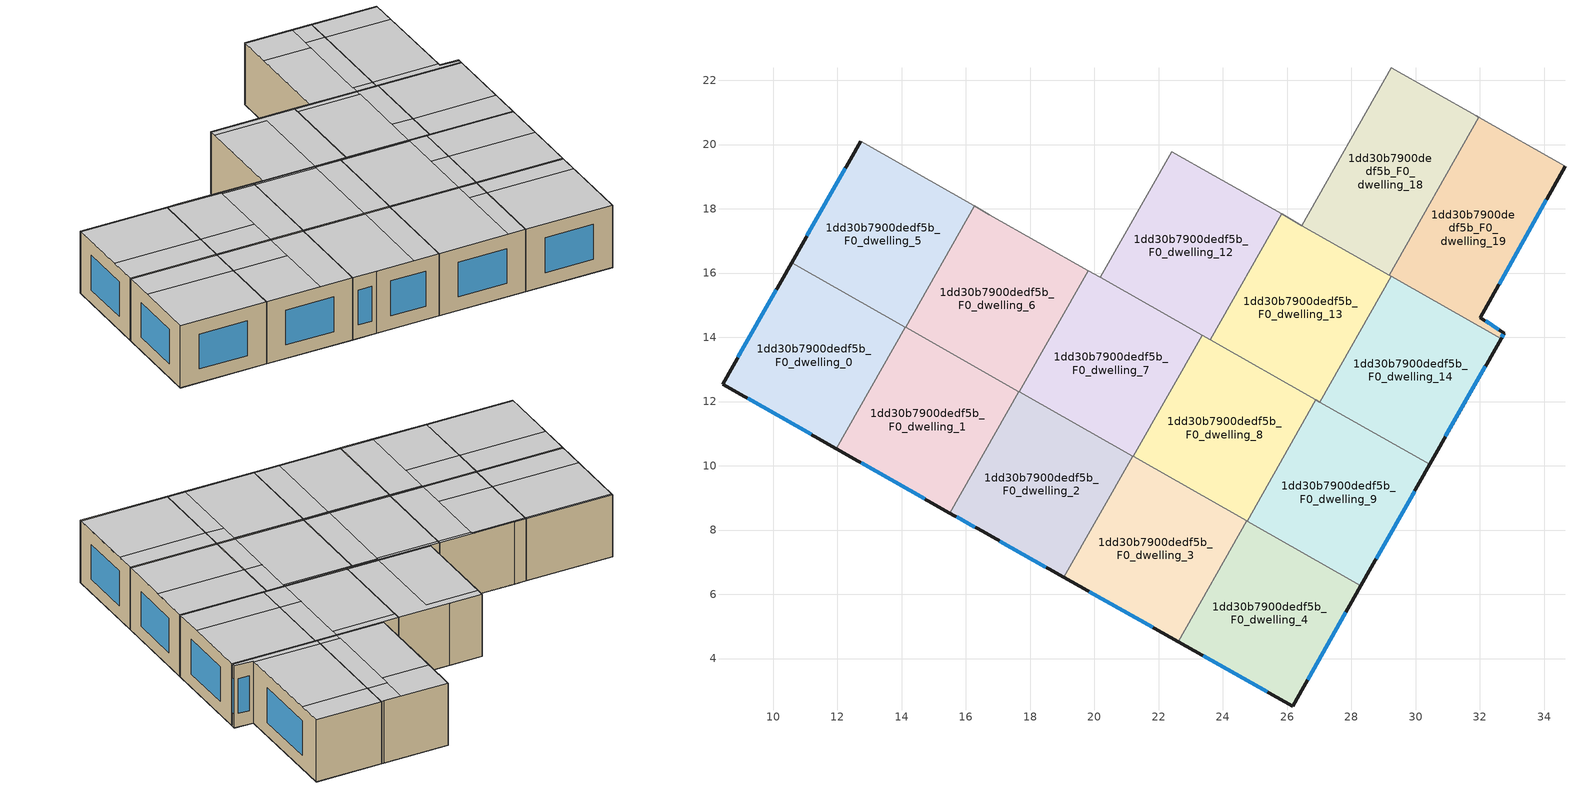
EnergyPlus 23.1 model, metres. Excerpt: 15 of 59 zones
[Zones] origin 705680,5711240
1dd30b7900dedf5b_F0_dwelling_0
 floor ground (EU_floor_Construction): 11.97,10.54 14.11,14.32 10.58,16.32 8.43,12.54 z0
 wall outside (EU_wall_Construction): 11.97,10.54 8.43,12.54 10.58,16.32 z0:3
 wall to 1dd30b7900dedf5b_F0_dwelling_1 (EU_wall_Construction): 14.11,14.32 11.97,10.54 z0:3
 wall to 1dd30b7900dedf5b_F0_dwelling_5 (EU_wall_Construction): 10.58,16.32 14.11,14.32 z0:3
 window (EU_Window_Construction): 11.18,10.98 9.21,12.1 / 8.9,13.38 10.1,15.49 z0.66:2.34
 ceiling to 1dd30b7900dedf5b_F1_dwelling_6 (EU_floor_Construction): 13.38,13.03 11.97,10.54 8.43,12.54 9.85,15.04 z3
 ceiling to 1dd30b7900dedf5b_F1_dwelling_5 (EU_floor_Construction): 14.11,14.32 13.38,13.03 9.85,15.04 10.58,16.32 z3
1dd30b7900dedf5b_F0_dwelling_1
 floor ground (EU_floor_Construction): 15.5,8.53 17.65,12.31 14.11,14.32 11.97,10.54 z0
 wall outside (EU_wall_Construction): 15.5,8.53 11.97,10.54 z0:3
 wall to 1dd30b7900dedf5b_F0_dwelling_2 (EU_wall_Construction): 17.65,12.31 15.5,8.53 z0:3
 wall to 1dd30b7900dedf5b_F0_dwelling_6 (EU_wall_Construction): 14.12,14.31 17.65,12.31 z0:3
 wall to 1dd30b7900dedf5b_F0_dwelling_5 (EU_wall_Construction): 14.11,14.32 14.12,14.31 z0:3
 window (EU_Window_Construction): 14.72,8.97 12.75,10.09 z0.66:2.34
 ceiling to 1dd30b7900dedf5b_F1_dwelling_6 (EU_floor_Construction): 15.59,11.78 14.17,9.29 11.97,10.54 13.38,13.03 z3
 ceiling to 1dd30b7900dedf5b_F1_dwelling_13 (EU_floor_Construction): 17.62,12.25 15.5,8.53 14.17,9.29 16.29,13.01 z3
 ceiling to 1dd30b7900dedf5b_F1_dwelling_5 (EU_floor_Construction): 16.32,13.07 15.59,11.78 13.38,13.03 14.11,14.32 z3
 ceiling to 1dd30b7900dedf5b_F1_dwelling_12 (EU_floor_Construction): 17.65,12.31 17.62,12.25 16.29,13.01 16.32,13.07 z3
1dd30b7900dedf5b_F0_dwelling_12
 floor ground (EU_floor_Construction): 23.6,13.92 25.83,17.84 22.41,19.78 20.19,15.86 z0
 wall to 1dd30b7900dedf5b_F0_dwelling_11 (EU_wall_Construction): 20.19,15.86 22.41,19.78 z0:3
 wall to 1dd30b7900dedf5b_F0_dwelling_13 (EU_wall_Construction): 25.83,17.84 23.6,13.92 z0:3
 wall to 1dd30b7900dedf5b_F0_dwelling_17 (EU_wall_Construction): 23.73,19.03 25.83,17.84 z0:3
 wall to 1dd30b7900dedf5b_F0_dwelling_7 (EU_wall_Construction): 23.35,14.07 20.19,15.86 z0:3
 wall to 1dd30b7900dedf5b_F0_dwelling_8 (EU_wall_Construction): 23.6,13.93 23.35,14.07 z0:3
 wall to 1dd30b7900dedf5b_F0_dwelling_16 (EU_wall_Construction): 22.41,19.78 23.73,19.03 z0:3
 ceiling to 1dd30b7900dedf5b_F1_dwelling_11 (EU_floor_Construction): 24.36,18.26 22.31,14.66 20.19,15.86 22.23,19.47 z3
 ceiling adiabatic (EU_roof_Construction): 25.83,17.84 23.6,13.92 20.19,15.86 22.31,14.66 24.36,18.26 22.23,19.47 22.41,19.78 z3
1dd30b7900dedf5b_F0_dwelling_13
 floor ground (EU_floor_Construction): 27.02,11.99 29.24,15.9 25.83,17.84 23.6,13.92 z0
 wall to 1dd30b7900dedf5b_F0_dwelling_14 (EU_wall_Construction): 29.24,15.9 27.02,11.99 z0:3
 wall to 1dd30b7900dedf5b_F0_dwelling_18 (EU_wall_Construction): 26.46,17.48 29.18,15.94 z0:3
 wall to 1dd30b7900dedf5b_F0_dwelling_8 (EU_wall_Construction): 26.9,12.06 23.6,13.92 z0:3
 wall to 1dd30b7900dedf5b_F0_dwelling_17 (EU_wall_Construction): 25.83,17.84 26.46,17.48 z0:3
 wall to 1dd30b7900dedf5b_F0_dwelling_19 (EU_wall_Construction): 29.18,15.94 29.24,15.9 z0:3
 wall to 1dd30b7900dedf5b_F0_dwelling_9 (EU_wall_Construction): 27.02,11.99 26.9,12.06 z0:3
 ceiling to 1dd30b7900dedf5b_F1_dwelling_18 (EU_floor_Construction): 28.22,16.12 26.16,12.48 23.6,13.92 25.67,17.57 z3
 ceiling to 1dd30b7900dedf5b_F1_dwelling_26 (EU_floor_Construction): 27.73,13.24 27.02,11.99 26.9,12.06 26.16,12.48 26.86,13.73 z3
 ceiling to 1dd30b7900dedf5b_F1_dwelling_25 (EU_floor_Construction): 29.24,15.9 27.73,13.24 26.86,13.73 28.38,16.39 z3
 ceiling to 1dd30b7900dedf5b_F1_dwelling_17 (EU_floor_Construction): 28.38,16.39 28.22,16.12 25.67,17.57 25.83,17.84 z3
1dd30b7900dedf5b_F0_dwelling_14
 floor ground (EU_floor_Construction): 30.44,10.05 32.66,13.96 29.24,15.9 27.02,11.99 z0
 wall outside (EU_wall_Construction): 32.66,13.96 30.44,10.05 z0:3
 wall to 1dd30b7900dedf5b_F0_dwelling_19 (EU_wall_Construction): 29.24,15.9 32.66,13.96 z0:3
 wall to 1dd30b7900dedf5b_F0_dwelling_9 (EU_wall_Construction): 30.44,10.05 27.02,11.99 z0:3
 window (EU_Window_Construction): 32.17,13.1 30.93,10.91 z0.66:2.34
 ceiling to 1dd30b7900dedf5b_F1_dwelling_26 (EU_floor_Construction): 31.15,11.3 30.44,10.05 27.02,11.99 27.73,13.24 z3
 ceiling to 1dd30b7900dedf5b_F1_dwelling_25 (EU_floor_Construction): 32.66,13.96 31.15,11.3 27.73,13.24 29.24,15.9 z3
1dd30b7900dedf5b_F0_dwelling_18
 floor ground (EU_floor_Construction): 29.18,15.93 31.97,20.84 29.24,22.39 26.46,17.48 z0
 wall to 1dd30b7900dedf5b_F0_dwelling_17 (EU_wall_Construction): 26.46,17.48 29.24,22.39 z0:3
 wall to 1dd30b7900dedf5b_F0_dwelling_19 (EU_wall_Construction): 31.97,20.84 29.18,15.93 z0:3
 wall to 1dd30b7900dedf5b_F0_dwelling_23 (EU_wall_Construction): 29.24,22.39 31.88,20.89 z0:3
 wall to 1dd30b7900dedf5b_F0_dwelling_24 (EU_wall_Construction): 31.88,20.89 31.97,20.85 z0:3
 ceiling to 1dd30b7900dedf5b_F1_dwelling_24 (EU_floor_Construction): 31.37,19.79 29.34,16.21 28.53,16.67 30.56,20.25 z3
 ceiling to 1dd30b7900dedf5b_F1_dwelling_17 (EU_floor_Construction): 30.34,19.85 28.38,16.39 26.46,17.48 28.42,20.94 z3
 ceiling to 1dd30b7900dedf5b_F1_dwelling_16 (EU_floor_Construction): 31.16,21.3 30.34,19.85 28.42,20.94 29.24,22.39 z3
 ceiling to 1dd30b7900dedf5b_F1_dwelling_25 (EU_floor_Construction): 29.34,16.21 29.18,15.94 28.38,16.39 28.53,16.67 z3
 ceiling to 1dd30b7900dedf5b_F1_dwelling_23 (EU_floor_Construction): 31.97,20.84 31.37,19.79 30.56,20.25 31.16,21.3 z3
1dd30b7900dedf5b_F0_dwelling_19
 floor ground (EU_floor_Construction): 32.76,14.13 32.01,14.62 34.65,19.32 31.97,20.84 29.18,15.93 32.66,13.96 z0
 wall outside (EU_wall_Construction): 34.65,19.32 32.01,14.62 32.76,14.13 32.66,13.96 z0:3
 wall to 1dd30b7900dedf5b_F0_dwelling_24 (EU_wall_Construction): 31.97,20.84 34.65,19.32 z0:3
 window (EU_Window_Construction): 32.73,14.1 32.68,14 / 34.07,18.28 32.6,15.66 / 32.18,14.51 32.59,14.24 z0.66:2.34
 ceiling to 1dd30b7900dedf5b_F1_dwelling_23 (EU_floor_Construction): 34.65,19.32 34.06,18.27 31.37,19.79 31.97,20.84 z3
 ceiling to 1dd30b7900dedf5b_F1_dwelling_25 (EU_floor_Construction): 32.05,14.68 32.01,14.62 32.76,14.13 32.66,13.96 29.18,15.94 29.34,16.21 z3
 ceiling adiabatic (EU_roof_Construction): 34.65,19.32 32.01,14.62 32.05,14.68 29.34,16.21 29.18,15.94 31.97,20.84 z3
1dd30b7900dedf5b_F0_dwelling_2
 floor ground (EU_floor_Construction): 19.05,6.53 21.19,10.3 17.65,12.31 15.5,8.53 16.49,7.97 z0
 wall outside (EU_wall_Construction): 19.05,6.53 16.49,7.97 15.5,8.53 z0:3
 wall to 1dd30b7900dedf5b_F0_dwelling_3 (EU_wall_Construction): 21.19,10.3 19.05,6.53 z0:3
 wall to 1dd30b7900dedf5b_F0_dwelling_7 (EU_wall_Construction): 17.67,12.3 21.19,10.3 z0:3
 wall to 1dd30b7900dedf5b_F0_dwelling_6 (EU_wall_Construction): 17.65,12.31 17.67,12.3 z0:3
 window (EU_Window_Construction): 18.48,6.85 17.06,7.65 / 16.27,8.1 15.72,8.41 z0.66:2.34
 ceiling to 1dd30b7900dedf5b_F1_dwelling_20 (EU_floor_Construction): 21.17,10.26 19.05,6.53 18.03,7.11 20.15,10.84 z3
 ceiling to 1dd30b7900dedf5b_F1_dwelling_13 (EU_floor_Construction): 20.14,10.82 18.03,7.11 16.49,7.97 15.5,8.53 17.62,12.25 z3
 ceiling to 1dd30b7900dedf5b_F1_dwelling_12 (EU_floor_Construction): 20.17,10.88 20.15,10.84 20.14,10.82 17.62,12.25 17.65,12.31 z3
 ceiling to 1dd30b7900dedf5b_F1_dwelling_19 (EU_floor_Construction): 21.19,10.3 21.17,10.26 20.15,10.84 20.17,10.88 z3
1dd30b7900dedf5b_F0_dwelling_3
 floor ground (EU_floor_Construction): 22.6,4.53 24.74,8.29 21.19,10.3 19.05,6.53 z0
 wall outside (EU_wall_Construction): 22.6,4.53 19.05,6.53 z0:3
 wall to 1dd30b7900dedf5b_F0_dwelling_4 (EU_wall_Construction): 24.74,8.29 22.6,4.53 z0:3
 wall to 1dd30b7900dedf5b_F0_dwelling_8 (EU_wall_Construction): 21.21,10.29 24.74,8.29 z0:3
 wall to 1dd30b7900dedf5b_F0_dwelling_7 (EU_wall_Construction): 21.19,10.3 21.21,10.29 z0:3
 window (EU_Window_Construction): 21.82,4.97 19.83,6.09 z0.66:2.34
 ceiling to 1dd30b7900dedf5b_F1_dwelling_20 (EU_floor_Construction): 23.99,8.66 21.88,4.94 19.05,6.53 21.17,10.26 z3
 ceiling to 1dd30b7900dedf5b_F1_dwelling_28 (EU_floor_Construction): 24.27,7.46 22.6,4.53 21.88,4.94 23.54,7.87 z3
 ceiling to 1dd30b7900dedf5b_F1_dwelling_19 (EU_floor_Construction): 24.01,8.7 23.99,8.66 21.17,10.26 21.19,10.3 z3
 ceiling to 1dd30b7900dedf5b_F1_dwelling_27 (EU_floor_Construction): 24.74,8.29 24.27,7.46 23.54,7.87 24.01,8.7 z3
1dd30b7900dedf5b_F0_dwelling_4
 floor ground (EU_floor_Construction): 26.17,2.52 28.3,6.27 24.74,8.29 22.6,4.53 z0
 wall outside (EU_wall_Construction): 28.3,6.27 26.17,2.52 22.6,4.53 z0:3
 wall to 1dd30b7900dedf5b_F0_dwelling_9 (EU_wall_Construction): 24.75,8.28 28.3,6.27 z0:3
 wall to 1dd30b7900dedf5b_F0_dwelling_8 (EU_wall_Construction): 24.74,8.29 24.75,8.28 z0:3
 window (EU_Window_Construction): 27.83,5.44 26.64,3.35 / 25.38,2.96 23.39,4.08 z0.66:2.34
 ceiling to 1dd30b7900dedf5b_F1_dwelling_28 (EU_floor_Construction): 27.83,5.44 26.17,2.52 22.6,4.53 24.27,7.46 z3
 ceiling to 1dd30b7900dedf5b_F1_dwelling_27 (EU_floor_Construction): 28.3,6.27 27.83,5.44 24.27,7.46 24.74,8.29 z3
1dd30b7900dedf5b_F0_dwelling_5
 floor ground (EU_floor_Construction): 14.12,14.31 16.27,18.09 12.73,20.1 10.58,16.32 z0
 wall outside (EU_wall_Construction): 10.58,16.32 12.73,20.1 z0:3
 wall to 1dd30b7900dedf5b_F0_dwelling_6 (EU_wall_Construction): 16.27,18.09 14.12,14.31 z0:3
 wall to 1dd30b7900dedf5b_F0_dwelling_10 (EU_wall_Construction): 12.73,20.1 16.27,18.09 z0:3
 window (EU_Window_Construction): 11.05,17.16 12.25,19.26 z0.66:2.34
 ceiling to 1dd30b7900dedf5b_F1_dwelling_4 (EU_floor_Construction): 16.23,18.02 14.81,15.52 11.27,17.53 12.69,20.03 z3
 ceiling to 1dd30b7900dedf5b_F1_dwelling_3 (EU_floor_Construction): 16.27,18.09 16.23,18.02 12.69,20.03 12.73,20.1 z3
 ceiling to 1dd30b7900dedf5b_F1_dwelling_5 (EU_floor_Construction): 14.81,15.52 14.12,14.31 10.58,16.32 11.27,17.53 z3
1dd30b7900dedf5b_F0_dwelling_6
 floor ground (EU_floor_Construction): 17.67,12.3 19.81,16.08 16.27,18.09 14.12,14.31 z0
 wall to 1dd30b7900dedf5b_F0_dwelling_7 (EU_wall_Construction): 19.81,16.08 17.67,12.3 z0:3
 wall to 1dd30b7900dedf5b_F0_dwelling_11 (EU_wall_Construction): 16.73,17.82 19.81,16.08 z0:3
 wall to 1dd30b7900dedf5b_F0_dwelling_10 (EU_wall_Construction): 16.27,18.09 16.73,17.82 z0:3
 ceiling to 1dd30b7900dedf5b_F1_dwelling_5 (EU_floor_Construction): 17.01,14.28 16.32,13.07 14.12,14.31 14.81,15.52 z3
 ceiling to 1dd30b7900dedf5b_F1_dwelling_4 (EU_floor_Construction): 18.42,16.77 17.01,14.28 14.81,15.52 16.23,18.02 z3
 ceiling to 1dd30b7900dedf5b_F1_dwelling_11 (EU_floor_Construction): 19.81,16.08 19.74,15.96 18.4,16.73 18.46,16.84 z3
 ceiling to 1dd30b7900dedf5b_F1_dwelling_3 (EU_floor_Construction): 18.46,16.84 18.42,16.77 16.23,18.02 16.27,18.09 z3
 ceiling adiabatic (EU_roof_Construction): 19.74,15.96 17.67,12.3 16.32,13.07 18.4,16.73 z3
1dd30b7900dedf5b_F0_dwelling_7
 floor ground (EU_floor_Construction): 21.21,10.29 23.35,14.07 19.81,16.08 17.67,12.3 z0
 wall to 1dd30b7900dedf5b_F0_dwelling_8 (EU_wall_Construction): 23.35,14.07 21.21,10.29 z0:3
 wall to 1dd30b7900dedf5b_F0_dwelling_11 (EU_wall_Construction): 19.81,16.08 20.19,15.86 z0:3
 ceiling to 1dd30b7900dedf5b_F1_dwelling_19 (EU_floor_Construction): 23.3,13.98 21.21,10.29 20.17,10.88 22.26,14.57 z3
 ceiling to 1dd30b7900dedf5b_F1_dwelling_11 (EU_floor_Construction): 22.31,14.66 22.25,14.54 19.74,15.96 19.81,16.08 z3
 ceiling adiabatic (EU_roof_Construction): 22.31,14.66 23.35,14.07 21.21,10.29 23.3,13.98 22.26,14.57 20.17,10.88 17.67,12.3 19.81,16.08 19.74,15.96 22.25,14.54 z3
1dd30b7900dedf5b_F0_dwelling_8
 floor ground (EU_floor_Construction): 24.75,8.28 26.9,12.06 23.35,14.07 21.21,10.29 z0
 wall to 1dd30b7900dedf5b_F0_dwelling_9 (EU_wall_Construction): 26.9,12.06 24.75,8.28 z0:3
 ceiling to 1dd30b7900dedf5b_F1_dwelling_19 (EU_floor_Construction): 26.11,12.39 24.01,8.7 21.21,10.29 23.3,13.98 z3
 ceiling to 1dd30b7900dedf5b_F1_dwelling_26 (EU_floor_Construction): 26.9,12.06 25.94,10.38 25.2,10.8 26.11,12.39 26.16,12.48 z3
 ceiling to 1dd30b7900dedf5b_F1_dwelling_27 (EU_floor_Construction): 25.94,10.38 24.75,8.28 24.01,8.7 25.2,10.8 z3
 ceiling adiabatic (EU_roof_Construction): 26.16,12.48 26.11,12.39 23.3,13.98 23.35,14.07 z3
1dd30b7900dedf5b_F0_dwelling_9
 floor ground (EU_floor_Construction): 28.3,6.27 30.44,10.05 26.9,12.06 24.75,8.28 z0
 wall outside (EU_wall_Construction): 30.44,10.05 28.3,6.27 z0:3
 window (EU_Window_Construction): 29.97,9.21 28.77,7.11 z0.66:2.34
 ceiling to 1dd30b7900dedf5b_F1_dwelling_26 (EU_floor_Construction): 30.44,10.05 29.49,8.37 25.94,10.38 26.9,12.06 27.02,11.99 z3
 ceiling adiabatic (EU_roof_Construction): 30.44,10.05 28.3,6.27 24.75,8.28 26.9,12.06 25.94,10.38 29.49,8.37 z3
[Building]
EU S2 Campaign: North Axis=0; Terrain=City; Solar Distribution=FullExterior
[Site:Location]
London: Latitude=51.5; Longitude=-0.5; Time Zone=0; Elevation=25
[SizingPeriod:WeatherFileDays]
AnnualSizingPeriod: Begin Month=1; Begin Day of Month=1; End Month=12; End Day of Month=31; Day of Week for Start Day=Monday; Use Weather File Daylight Saving Period=No; Use Weather File Rain and Snow Indicators=No
[MATERIAL]
EU_InternalMass_Material: Roughness=MediumRough; Thickness=0.1; Conductivity=1; Density=1800; Specific Heat=900; Thermal Absorptance=0.9; Solar Absorptance=0.7; Visible Absorptance=0.7
[MATERIAL:NOMASS] Roughness=MediumRough; Thermal Absorptance=0.9; Solar Absorptance=0.7; Visible Absorptance=0.7
Name | Thermal Resistance
EU_wall_NoMass | 3.05077
EU_roof_NoMass; EU_floor_NoMass | 3.35585
[WINDOWMATERIAL:SIMPLEGLAZINGSYSTEM]
EU_Window_SimpleGlazing: UFactor=1.88725; Solar Heat Gain Coefficient=0.72; Visible Transmittance=0.72
[CONSTRUCTION]
EU_wall_Construction: EU_wall_NoMass
EU_roof_Construction: EU_roof_NoMass
EU_floor_Construction: EU_floor_NoMass
EU_InternalMass_Construction: EU_InternalMass_Material
EU_Window_Construction: EU_Window_SimpleGlazing
[ZONE] Type=1; Multiplier=1; Ceiling Height=autocalculate; Floor Area=autocalculate; Part of Total Floor Area=Yes
Name | Volume
1dd30b7900dedf5b_F0_dwelling_0 | 53.0442
1dd30b7900dedf5b_F0_dwelling_1; 1dd30b7900dedf5b_F0_dwelling_18 | 53.0486
1dd30b7900dedf5b_F0_dwelling_12; 1dd30b7900dedf5b_F0_dwelling_13 | 53.0464
1dd30b7900dedf5b_F0_dwelling_14 | 53.0435
1dd30b7900dedf5b_F0_dwelling_19 | 53.0559
1dd30b7900dedf5b_F0_dwelling_2 | 53.0508
1dd30b7900dedf5b_F0_dwelling_3 | 53.042
1dd30b7900dedf5b_F0_dwelling_4 | 53.0479
1dd30b7900dedf5b_F0_dwelling_5 | 53.0581
1dd30b7900dedf5b_F0_dwelling_6 | 53.0625
1dd30b7900dedf5b_F0_dwelling_7 | 53.0515
1dd30b7900dedf5b_F0_dwelling_8 | 53.0537
1dd30b7900dedf5b_F0_dwelling_9 | 53.0654
[INTERNALMASS] Construction=EU_InternalMass_Construction
Name | Zone or ZoneList | Surface Area
1dd30b7900dedf5b_F0_dwelling_0_EU_InternalMass | 1dd30b7900dedf5b_F0_dwelling_0 | 17.6816
1dd30b7900dedf5b_F0_dwelling_1_EU_InternalMass | 1dd30b7900dedf5b_F0_dwelling_1 | 17.6829
1dd30b7900dedf5b_F0_dwelling_2_EU_InternalMass | 1dd30b7900dedf5b_F0_dwelling_2 | 17.6837
1dd30b7900dedf5b_F0_dwelling_3_EU_InternalMass | 1dd30b7900dedf5b_F0_dwelling_3 | 17.6806
1dd30b7900dedf5b_F0_dwelling_4_EU_InternalMass | 1dd30b7900dedf5b_F0_dwelling_4 | 17.6825
1dd30b7900dedf5b_F0_dwelling_5_EU_InternalMass | 1dd30b7900dedf5b_F0_dwelling_5 | 17.6863
1dd30b7900dedf5b_F0_dwelling_6_EU_InternalMass | 1dd30b7900dedf5b_F0_dwelling_6 | 17.6876
1dd30b7900dedf5b_F0_dwelling_7_EU_InternalMass | 1dd30b7900dedf5b_F0_dwelling_7 | 17.6838
1dd30b7900dedf5b_F0_dwelling_8_EU_InternalMass | 1dd30b7900dedf5b_F0_dwelling_8 | 17.6845
1dd30b7900dedf5b_F0_dwelling_9_EU_InternalMass | 1dd30b7900dedf5b_F0_dwelling_9 | 17.6882
1dd30b7900dedf5b_F0_dwelling_12_EU_InternalMass | 1dd30b7900dedf5b_F0_dwelling_12 | 17.6819
1dd30b7900dedf5b_F0_dwelling_13_EU_InternalMass | 1dd30b7900dedf5b_F0_dwelling_13 | 17.6819
1dd30b7900dedf5b_F0_dwelling_14_EU_InternalMass | 1dd30b7900dedf5b_F0_dwelling_14 | 17.6813
1dd30b7900dedf5b_F0_dwelling_18_EU_InternalMass | 1dd30b7900dedf5b_F0_dwelling_18 | 17.6826
1dd30b7900dedf5b_F0_dwelling_19_EU_InternalMass | 1dd30b7900dedf5b_F0_dwelling_19 | 17.6853
[OTHEREQUIPMENT] Fuel Type=Electricity; Design Level Calculation Method=Watts/Area; Power per Zone Floor Area=1; Fraction Latent=0; Fraction Radiant=0; Fraction Lost=0; Carbon Dioxide Generation Rate=0; EndUse Subcategory=EU_Step8_InternalGains
Name | Zone or ZoneList or Space or SpaceList | Schedule
EU_Step8_InternalGain_1dd30b7900dedf5b_F0_dwelling_0_f000 | 1dd30b7900dedf5b_F0_dwelling_0 | EU_Step8_GainSchedule_1dd30b7900dedf5b_F0_dwelling_0_f000
EU_Step8_InternalGain_1dd30b7900dedf5b_F0_dwelling_1_f000 | 1dd30b7900dedf5b_F0_dwelling_1 | EU_Step8_GainSchedule_1dd30b7900dedf5b_F0_dwelling_1_f000
EU_Step8_InternalGain_1dd30b7900dedf5b_F0_dwelling_2_f000 | 1dd30b7900dedf5b_F0_dwelling_2 | EU_Step8_GainSchedule_1dd30b7900dedf5b_F0_dwelling_2_f000
EU_Step8_InternalGain_1dd30b7900dedf5b_F0_dwelling_3_f000 | 1dd30b7900dedf5b_F0_dwelling_3 | EU_Step8_GainSchedule_1dd30b7900dedf5b_F0_dwelling_3_f000
EU_Step8_InternalGain_1dd30b7900dedf5b_F0_dwelling_4_f000 | 1dd30b7900dedf5b_F0_dwelling_4 | EU_Step8_GainSchedule_1dd30b7900dedf5b_F0_dwelling_4_f000
EU_Step8_InternalGain_1dd30b7900dedf5b_F0_dwelling_5_f000 | 1dd30b7900dedf5b_F0_dwelling_5 | EU_Step8_GainSchedule_1dd30b7900dedf5b_F0_dwelling_5_f000
EU_Step8_InternalGain_1dd30b7900dedf5b_F0_dwelling_6_f000 | 1dd30b7900dedf5b_F0_dwelling_6 | EU_Step8_GainSchedule_1dd30b7900dedf5b_F0_dwelling_6_f000
EU_Step8_InternalGain_1dd30b7900dedf5b_F0_dwelling_7_f000 | 1dd30b7900dedf5b_F0_dwelling_7 | EU_Step8_GainSchedule_1dd30b7900dedf5b_F0_dwelling_7_f000
EU_Step8_InternalGain_1dd30b7900dedf5b_F0_dwelling_8_f000 | 1dd30b7900dedf5b_F0_dwelling_8 | EU_Step8_GainSchedule_1dd30b7900dedf5b_F0_dwelling_8_f000
EU_Step8_InternalGain_1dd30b7900dedf5b_F0_dwelling_9_f000 | 1dd30b7900dedf5b_F0_dwelling_9 | EU_Step8_GainSchedule_1dd30b7900dedf5b_F0_dwelling_9_f000
EU_Step8_InternalGain_1dd30b7900dedf5b_F0_dwelling_12_f000 | 1dd30b7900dedf5b_F0_dwelling_12 | EU_Step8_GainSchedule_1dd30b7900dedf5b_F0_dwelling_12_f000
EU_Step8_InternalGain_1dd30b7900dedf5b_F0_dwelling_13_f000 | 1dd30b7900dedf5b_F0_dwelling_13 | EU_Step8_GainSchedule_1dd30b7900dedf5b_F0_dwelling_13_f000
EU_Step8_InternalGain_1dd30b7900dedf5b_F0_dwelling_14_f000 | 1dd30b7900dedf5b_F0_dwelling_14 | EU_Step8_GainSchedule_1dd30b7900dedf5b_F0_dwelling_14_f000
EU_Step8_InternalGain_1dd30b7900dedf5b_F0_dwelling_18_f000 | 1dd30b7900dedf5b_F0_dwelling_18 | EU_Step8_GainSchedule_1dd30b7900dedf5b_F0_dwelling_18_f000
EU_Step8_InternalGain_1dd30b7900dedf5b_F0_dwelling_19_f000 | 1dd30b7900dedf5b_F0_dwelling_19 | EU_Step8_GainSchedule_1dd30b7900dedf5b_F0_dwelling_19_f000
[ZONEVENTILATION:DESIGNFLOWRATE] Schedule=EU_AlwaysOn; Design Flow Rate Calculation Method=AirChanges/Hour; Air Changes per Hour=0.496645; Ventilation Type=Natural; Fan Pressure Rise=0; Fan Total Efficiency=1; Constant Term Coefficient=1; Temperature Term Coefficient=0; Velocity Term Coefficient=0; Velocity Squared Term Coefficient=0; Minimum Indoor Temperature=-100; Maximum Indoor Temperature=100; Delta Temperature=-100; Minimum Outdoor Temperature=-100; Maximum Outdoor Temperature=100; Maximum Wind Speed=40
Name | Zone or ZoneList or Space or SpaceList
EU_ConstantAir_1dd30b7900dedf5b_F0_dwelling_0 | 1dd30b7900dedf5b_F0_dwelling_0
EU_ConstantAir_1dd30b7900dedf5b_F0_dwelling_1 | 1dd30b7900dedf5b_F0_dwelling_1
EU_ConstantAir_1dd30b7900dedf5b_F0_dwelling_2 | 1dd30b7900dedf5b_F0_dwelling_2
EU_ConstantAir_1dd30b7900dedf5b_F0_dwelling_3 | 1dd30b7900dedf5b_F0_dwelling_3
EU_ConstantAir_1dd30b7900dedf5b_F0_dwelling_4 | 1dd30b7900dedf5b_F0_dwelling_4
EU_ConstantAir_1dd30b7900dedf5b_F0_dwelling_5 | 1dd30b7900dedf5b_F0_dwelling_5
EU_ConstantAir_1dd30b7900dedf5b_F0_dwelling_6 | 1dd30b7900dedf5b_F0_dwelling_6
EU_ConstantAir_1dd30b7900dedf5b_F0_dwelling_7 | 1dd30b7900dedf5b_F0_dwelling_7
EU_ConstantAir_1dd30b7900dedf5b_F0_dwelling_8 | 1dd30b7900dedf5b_F0_dwelling_8
EU_ConstantAir_1dd30b7900dedf5b_F0_dwelling_9 | 1dd30b7900dedf5b_F0_dwelling_9
EU_ConstantAir_1dd30b7900dedf5b_F0_dwelling_12 | 1dd30b7900dedf5b_F0_dwelling_12
EU_ConstantAir_1dd30b7900dedf5b_F0_dwelling_13 | 1dd30b7900dedf5b_F0_dwelling_13
EU_ConstantAir_1dd30b7900dedf5b_F0_dwelling_14 | 1dd30b7900dedf5b_F0_dwelling_14
EU_ConstantAir_1dd30b7900dedf5b_F0_dwelling_18 | 1dd30b7900dedf5b_F0_dwelling_18
EU_ConstantAir_1dd30b7900dedf5b_F0_dwelling_19 | 1dd30b7900dedf5b_F0_dwelling_19
[HVACTEMPLATE:THERMOSTAT] Constant Heating Setpoint=20; Constant Cooling Setpoint=50
EU_HeatOnly_1dd30b7900dedf5b_F0_dwelling_0; EU_HeatOnly_1dd30b7900dedf5b_F0_dwelling_1; EU_HeatOnly_1dd30b7900dedf5b_F0_dwelling_2; EU_HeatOnly_1dd30b7900dedf5b_F0_dwelling_3; EU_HeatOnly_1dd30b7900dedf5b_F0_dwelling_4; EU_HeatOnly_1dd30b7900dedf5b_F0_dwelling_5; EU_HeatOnly_1dd30b7900dedf5b_F0_dwelling_6; EU_HeatOnly_1dd30b7900dedf5b_F0_dwelling_7; EU_HeatOnly_1dd30b7900dedf5b_F0_dwelling_8; EU_HeatOnly_1dd30b7900dedf5b_F0_dwelling_9; EU_HeatOnly_1dd30b7900dedf5b_F0_dwelling_10; EU_HeatOnly_1dd30b7900dedf5b_F0_dwelling_11; EU_HeatOnly_1dd30b7900dedf5b_F0_dwelling_12; EU_HeatOnly_1dd30b7900dedf5b_F0_dwelling_13; EU_HeatOnly_1dd30b7900dedf5b_F0_dwelling_14; EU_HeatOnly_1dd30b7900dedf5b_F0_dwelling_15; EU_HeatOnly_1dd30b7900dedf5b_F0_dwelling_16; EU_HeatOnly_1dd30b7900dedf5b_F0_dwelling_17; EU_HeatOnly_1dd30b7900dedf5b_F0_dwelling_18; EU_HeatOnly_1dd30b7900dedf5b_F0_dwelling_19; EU_HeatOnly_1dd30b7900dedf5b_F0_dwelling_20; EU_HeatOnly_1dd30b7900dedf5b_F0_dwelling_21; EU_HeatOnly_1dd30b7900dedf5b_F0_dwelling_22; EU_HeatOnly_1dd30b7900dedf5b_F0_dwelling_23; EU_HeatOnly_1dd30b7900dedf5b_F0_dwelling_24; EU_HeatOnly_1dd30b7900dedf5b_F0_dwelling_25; EU_HeatOnly_1dd30b7900dedf5b_F0_dwelling_26; EU_HeatOnly_1dd30b7900dedf5b_F0_dwelling_27; EU_HeatOnly_1dd30b7900dedf5b_F0_dwelling_28; EU_HeatOnly_1dd30b7900dedf5b_F0_dwelling_29; EU_HeatOnly_1dd30b7900dedf5b_F1_dwelling_0; EU_HeatOnly_1dd30b7900dedf5b_F1_dwelling_1; EU_HeatOnly_1dd30b7900dedf5b_F1_dwelling_2; EU_HeatOnly_1dd30b7900dedf5b_F1_dwelling_3; EU_HeatOnly_1dd30b7900dedf5b_F1_dwelling_4; EU_HeatOnly_1dd30b7900dedf5b_F1_dwelling_5; EU_HeatOnly_1dd30b7900dedf5b_F1_dwelling_6; EU_HeatOnly_1dd30b7900dedf5b_F1_dwelling_7; EU_HeatOnly_1dd30b7900dedf5b_F1_dwelling_8; EU_HeatOnly_1dd30b7900dedf5b_F1_dwelling_9; EU_HeatOnly_1dd30b7900dedf5b_F1_dwelling_10; EU_HeatOnly_1dd30b7900dedf5b_F1_dwelling_11; EU_HeatOnly_1dd30b7900dedf5b_F1_dwelling_12; EU_HeatOnly_1dd30b7900dedf5b_F1_dwelling_13; EU_HeatOnly_1dd30b7900dedf5b_F1_dwelling_14; EU_HeatOnly_1dd30b7900dedf5b_F1_dwelling_15; EU_HeatOnly_1dd30b7900dedf5b_F1_dwelling_16; EU_HeatOnly_1dd30b7900dedf5b_F1_dwelling_17; EU_HeatOnly_1dd30b7900dedf5b_F1_dwelling_18; EU_HeatOnly_1dd30b7900dedf5b_F1_dwelling_19; EU_HeatOnly_1dd30b7900dedf5b_F1_dwelling_20; EU_HeatOnly_1dd30b7900dedf5b_F1_dwelling_21; EU_HeatOnly_1dd30b7900dedf5b_F1_dwelling_22; EU_HeatOnly_1dd30b7900dedf5b_F1_dwelling_23; EU_HeatOnly_1dd30b7900dedf5b_F1_dwelling_24; EU_HeatOnly_1dd30b7900dedf5b_F1_dwelling_25; EU_HeatOnly_1dd30b7900dedf5b_F1_dwelling_26; EU_HeatOnly_1dd30b7900dedf5b_F1_dwelling_27; EU_HeatOnly_1dd30b7900dedf5b_F1_dwelling_28
[HVACTEMPLATE:ZONE:IDEALLOADSAIRSYSTEM] System Availability Schedule=EU_AlwaysOn; Maximum Heating Supply Air Temperature=50; Minimum Cooling Supply Air Temperature=13; Maximum Heating Supply Air Humidity Ratio=0.0156; Minimum Cooling Supply Air Humidity Ratio=0.0077; Heating Limit=NoLimit; Cooling Limit=NoLimit; Heating Availability Schedule=EU_AlwaysOn; Cooling Availability Schedule=EU_CoolingOff; Dehumidification Control Type=ConstantSensibleHeatRatio; Cooling Sensible Heat Ratio=0.7; Dehumidification Setpoint=60; Humidification Control Type=None; Humidification Setpoint=30; Outdoor Air Method=None; Outdoor Air Flow Rate per Person=0.00944; Outdoor Air Flow Rate per Zone Floor Area=0; Outdoor Air Flow Rate per Zone=0; Demand Controlled Ventilation Type=None; Outdoor Air Economizer Type=NoEconomizer; Heat Recovery Type=None; Sensible Heat Recovery Effectiveness=0.7; Latent Heat Recovery Effectiveness=0.65
Name | Template Thermostat
1dd30b7900dedf5b_F0_dwelling_0 | EU_HeatOnly_1dd30b7900dedf5b_F0_dwelling_0
1dd30b7900dedf5b_F0_dwelling_1 | EU_HeatOnly_1dd30b7900dedf5b_F0_dwelling_1
1dd30b7900dedf5b_F0_dwelling_2 | EU_HeatOnly_1dd30b7900dedf5b_F0_dwelling_2
1dd30b7900dedf5b_F0_dwelling_3 | EU_HeatOnly_1dd30b7900dedf5b_F0_dwelling_3
1dd30b7900dedf5b_F0_dwelling_4 | EU_HeatOnly_1dd30b7900dedf5b_F0_dwelling_4
1dd30b7900dedf5b_F0_dwelling_5 | EU_HeatOnly_1dd30b7900dedf5b_F0_dwelling_5
1dd30b7900dedf5b_F0_dwelling_6 | EU_HeatOnly_1dd30b7900dedf5b_F0_dwelling_6
1dd30b7900dedf5b_F0_dwelling_7 | EU_HeatOnly_1dd30b7900dedf5b_F0_dwelling_7
1dd30b7900dedf5b_F0_dwelling_8 | EU_HeatOnly_1dd30b7900dedf5b_F0_dwelling_8
1dd30b7900dedf5b_F0_dwelling_9 | EU_HeatOnly_1dd30b7900dedf5b_F0_dwelling_9
1dd30b7900dedf5b_F0_dwelling_12 | EU_HeatOnly_1dd30b7900dedf5b_F0_dwelling_12
1dd30b7900dedf5b_F0_dwelling_13 | EU_HeatOnly_1dd30b7900dedf5b_F0_dwelling_13
1dd30b7900dedf5b_F0_dwelling_14 | EU_HeatOnly_1dd30b7900dedf5b_F0_dwelling_14
1dd30b7900dedf5b_F0_dwelling_18 | EU_HeatOnly_1dd30b7900dedf5b_F0_dwelling_18
1dd30b7900dedf5b_F0_dwelling_19 | EU_HeatOnly_1dd30b7900dedf5b_F0_dwelling_19
[SIZING:ZONE] Zone Cooling Design Supply Air Temperature Input Method=SupplyAirTemperature; Zone Cooling Design Supply Air Temperature=13; Zone Heating Design Supply Air Temperature Input Method=SupplyAirTemperature; Zone Heating Design Supply Air Temperature=50; Zone Cooling Design Supply Air Humidity Ratio=0.008; Zone Heating Design Supply Air Humidity Ratio=0.008; Cooling Design Air Flow Method=DesignDay; Cooling Design Air Flow Rate=0; Cooling Minimum Air Flow per Zone Floor Area=0.000762; Cooling Minimum Air Flow=0; Cooling Minimum Air Flow Fraction=0.2; Heating Design Air Flow Method=DesignDay; Heating Design Air Flow Rate=0; Heating Maximum Air Flow per Zone Floor Area=0.002032; Heating Maximum Air Flow=0.141576; Heating Maximum Air Flow Fraction=0.3; Account for Dedicated Outdoor Air System=No; Dedicated Outdoor Air System Control Strategy=NeutralSupplyAir; Dedicated Outdoor Air Low Setpoint Temperature for Design=autosize; Dedicated Outdoor Air High Setpoint Temperature for Design=autosize; Zone Load Sizing Method=Sensible Load Only No Latent Load; Zone Latent Cooling Design Supply Air Humidity Ratio Input Method=HumidityRatioDifference; Zone Cooling Design Supply Air Humidity Ratio Difference=0.005; Zone Latent Heating Design Supply Air Humidity Ratio Input Method=HumidityRatioDifference; Zone Humidification Design Supply Air Humidity Ratio Difference=0.005
1dd30b7900dedf5b_F0_dwelling_0; 1dd30b7900dedf5b_F0_dwelling_1; 1dd30b7900dedf5b_F0_dwelling_2; 1dd30b7900dedf5b_F0_dwelling_3; 1dd30b7900dedf5b_F0_dwelling_4; 1dd30b7900dedf5b_F0_dwelling_5; 1dd30b7900dedf5b_F0_dwelling_6; 1dd30b7900dedf5b_F0_dwelling_7; 1dd30b7900dedf5b_F0_dwelling_8; 1dd30b7900dedf5b_F0_dwelling_9; 1dd30b7900dedf5b_F0_dwelling_12; 1dd30b7900dedf5b_F0_dwelling_13; 1dd30b7900dedf5b_F0_dwelling_14; 1dd30b7900dedf5b_F0_dwelling_18; 1dd30b7900dedf5b_F0_dwelling_19
[SCHEDULE:CONSTANT]
Name | Hourly Value
EU_AlwaysOn | 1
EU_CoolingOff | 0
[SCHEDULE:FILE] Column Number=1; Rows to Skip at Top=0; Number of Hours of Data=8760; Column Separator=Comma; Interpolate to Timestep=No; Minutes per Item=60; Adjust Schedule for Daylight Savings=Yes
Name | File
EU_Step8_GainSchedule_1dd30b7900dedf5b_F0_dwelling_0_f000 | ../../schedules/1dd30b7900dedf5b/1dd30b7900dedf5b_F0_dwelling_0_f000_gain.csv
EU_Step8_GainSchedule_1dd30b7900dedf5b_F0_dwelling_1_f000 | ../../schedules/1dd30b7900dedf5b/1dd30b7900dedf5b_F0_dwelling_1_f000_gain.csv
EU_Step8_GainSchedule_1dd30b7900dedf5b_F0_dwelling_2_f000 | ../../schedules/1dd30b7900dedf5b/1dd30b7900dedf5b_F0_dwelling_2_f000_gain.csv
EU_Step8_GainSchedule_1dd30b7900dedf5b_F0_dwelling_3_f000 | ../../schedules/1dd30b7900dedf5b/1dd30b7900dedf5b_F0_dwelling_3_f000_gain.csv
EU_Step8_GainSchedule_1dd30b7900dedf5b_F0_dwelling_4_f000 | ../../schedules/1dd30b7900dedf5b/1dd30b7900dedf5b_F0_dwelling_4_f000_gain.csv
EU_Step8_GainSchedule_1dd30b7900dedf5b_F0_dwelling_5_f000 | ../../schedules/1dd30b7900dedf5b/1dd30b7900dedf5b_F0_dwelling_5_f000_gain.csv
EU_Step8_GainSchedule_1dd30b7900dedf5b_F0_dwelling_6_f000 | ../../schedules/1dd30b7900dedf5b/1dd30b7900dedf5b_F0_dwelling_6_f000_gain.csv
EU_Step8_GainSchedule_1dd30b7900dedf5b_F0_dwelling_7_f000 | ../../schedules/1dd30b7900dedf5b/1dd30b7900dedf5b_F0_dwelling_7_f000_gain.csv
EU_Step8_GainSchedule_1dd30b7900dedf5b_F0_dwelling_8_f000 | ../../schedules/1dd30b7900dedf5b/1dd30b7900dedf5b_F0_dwelling_8_f000_gain.csv
EU_Step8_GainSchedule_1dd30b7900dedf5b_F0_dwelling_9_f000 | ../../schedules/1dd30b7900dedf5b/1dd30b7900dedf5b_F0_dwelling_9_f000_gain.csv
EU_Step8_GainSchedule_1dd30b7900dedf5b_F0_dwelling_12_f000 | ../../schedules/1dd30b7900dedf5b/1dd30b7900dedf5b_F0_dwelling_12_f000_gain.csv
EU_Step8_GainSchedule_1dd30b7900dedf5b_F0_dwelling_13_f000 | ../../schedules/1dd30b7900dedf5b/1dd30b7900dedf5b_F0_dwelling_13_f000_gain.csv
EU_Step8_GainSchedule_1dd30b7900dedf5b_F0_dwelling_14_f000 | ../../schedules/1dd30b7900dedf5b/1dd30b7900dedf5b_F0_dwelling_14_f000_gain.csv
EU_Step8_GainSchedule_1dd30b7900dedf5b_F0_dwelling_18_f000 | ../../schedules/1dd30b7900dedf5b/1dd30b7900dedf5b_F0_dwelling_18_f000_gain.csv
EU_Step8_GainSchedule_1dd30b7900dedf5b_F0_dwelling_19_f000 | ../../schedules/1dd30b7900dedf5b/1dd30b7900dedf5b_F0_dwelling_19_f000_gain.csv
